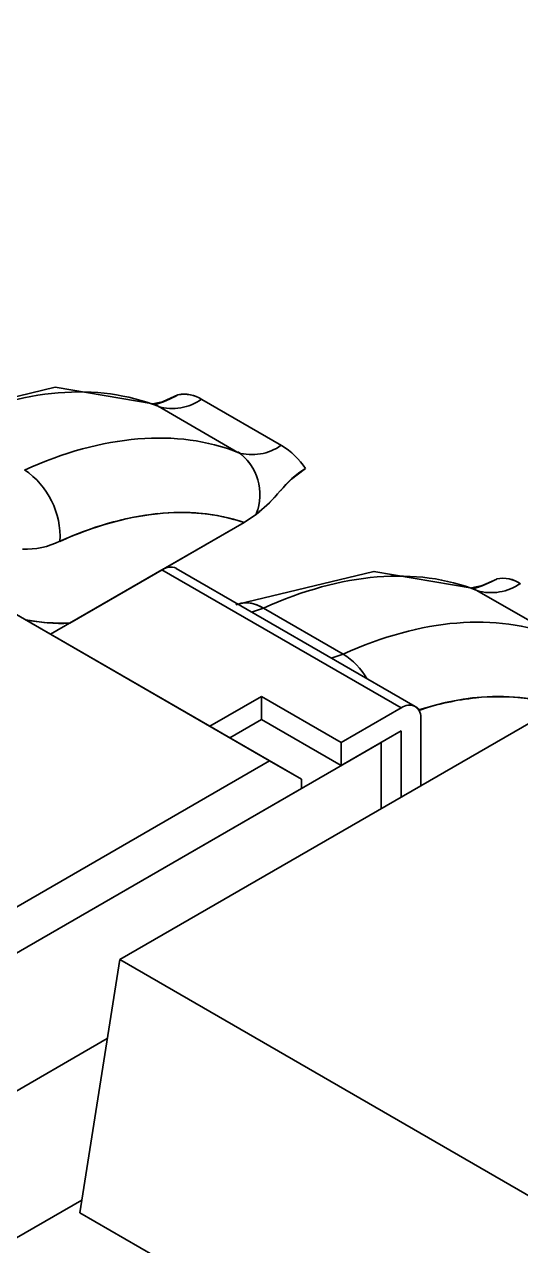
# Model space of a CAD drawing. Extents: x 146 to 1134, y 78 to 926.
# Drawn here: x 803.958 to 804.839, y 853.11 to 855.276 of the extents above; entities that cross this region are included whole.
import ezdxf

# ---------------------------------------------------------------- set-up
doc = ezdxf.new("R2010")
doc.units = 0

msp = doc.modelspace()

# ---------------------------------------------------------------- linework, layer by layer
at = {"color": 7, "lineweight": 35, "ltscale": 0.06532}
for p, q in [((804.3936, 853.9696), (802.1308, 855.276)), ((802.1308, 855.276), (804.3936, 853.9696))]:
    msp.add_line(p, q, dxfattribs=at)
at = {"color": 7, "lineweight": 35, "ltscale": 0.000889451}
for p, q in [((804.2309, 854.6187), (804.1984, 854.6043)), ((804.7966, 854.2921), (804.764, 854.2777))]:
    msp.add_line(p, q, dxfattribs=at)
at = {"color": 7, "lineweight": 35, "ltscale": 0.000498869}
msp.add_line((804.2059, 854.6071), (804.1863, 854.603), dxfattribs=at)
at = {"color": 7, "lineweight": 35, "ltscale": 0.000242274}
for p, q in [((804.1871, 854.6027), (804.1959, 854.5985)), ((804.1959, 854.5985), (804.1871, 854.6027)), ((804.7528, 854.2761), (804.7615, 854.2719)), ((804.7615, 854.2719), (804.7528, 854.2761))]:
    msp.add_line(p, q, dxfattribs=at)
at = {"color": 7, "lineweight": 35, "ltscale": 0.004083}
for p, q in [((804.3373, 854.5168), (804.1959, 854.5985)), ((804.3373, 854.5168), (804.1959, 854.5985)), ((804.903, 854.1902), (804.7615, 854.2719)), ((804.903, 854.1902), (804.7615, 854.2719)), ((804.5208, 854.0023), (804.3794, 854.0839)), ((804.3794, 854.0839), (804.5208, 854.0023)), ((804.5208, 853.9614), (804.3794, 854.0431)), ((804.5208, 853.9614), (804.3794, 854.0431))]:
    msp.add_line(p, q, dxfattribs=at)
at = {"color": 7, "lineweight": 35, "ltscale": 0.004082}
for p, q in [((804.2733, 854.6105), (804.4147, 854.5289)), ((804.4147, 854.5289), (804.2733, 854.6105)), ((804.3828, 854.2405), (804.5242, 854.1589)), ((804.3828, 854.2405), (804.5242, 854.1589)), ((804.4501, 853.937), (804.3087, 854.0186))]:
    msp.add_line(p, q, dxfattribs=at)
at = {"color": 7, "lineweight": 35, "ltscale": 0.000781251}
msp.add_line((804.4322, 854.4693), (804.4572, 854.4881), dxfattribs=at)
at = {"color": 7, "lineweight": 35, "ltscale": 0.000718911}
msp.add_line((804.4125, 854.4484), (804.4322, 854.4693), dxfattribs=at)
at = {"color": 7, "lineweight": 35, "ltscale": 0.00071491}
msp.add_line((804.3931, 854.4273), (804.4125, 854.4484), dxfattribs=at)
at = {"color": 7, "lineweight": 35, "ltscale": 0.000752322}
msp.add_line((804.3706, 854.4073), (804.3931, 854.4273), dxfattribs=at)
at = {"color": 7, "lineweight": 35, "ltscale": 0.000671626}
msp.add_line((804.3482, 854.3925), (804.3706, 854.4073), dxfattribs=at)
msp.add_line((804.3482, 854.3925), (804.3706, 854.4073), dxfattribs=at)
at = {"color": 7, "lineweight": 35, "ltscale": 0.008946}
msp.add_line((804.3482, 854.3925), (804.0383, 854.2136), dxfattribs=at)
at = {"color": 7, "lineweight": 35, "ltscale": 0.008928}
msp.add_line((804.0389, 854.2139), (804.3482, 854.3925), dxfattribs=at)
at = {"color": 7, "lineweight": 35, "ltscale": 0.007553}
msp.add_line((804.0046, 854.1942), (803.743, 854.3452), dxfattribs=at)
at = {"color": 7, "lineweight": 35, "ltscale": 0.005716}
for p, q in [((804.0046, 854.1942), (804.2026, 854.3085)), ((804.2026, 854.3085), (804.0046, 854.1942))]:
    msp.add_line(p, q, dxfattribs=at)
at = {"color": 7, "lineweight": 35, "ltscale": 0.012248}
msp.add_line((804.2026, 854.3085), (804.6269, 854.0635), dxfattribs=at)
msp.add_line((804.2026, 854.3085), (804.6269, 854.0635), dxfattribs=at)
at = {"color": 7, "lineweight": 35, "ltscale": 0.012247}
msp.add_line((804.2276, 854.3109), (804.6519, 854.066), dxfattribs=at)
at = {"color": 7, "lineweight": 35, "ltscale": 0.000497376}
msp.add_line((804.7715, 854.2805), (804.7521, 854.2764), dxfattribs=at)
at = {"color": 7, "lineweight": 35, "ltscale": 0.000555872}
msp.add_line((804.3616, 854.2335), (804.3828, 854.2405), dxfattribs=at)
msp.add_line((804.3616, 854.2335), (804.3828, 854.2405), dxfattribs=at)
at = {"color": 7, "lineweight": 35, "ltscale": 0.000328096}
msp.add_line((804.0389, 854.2139), (804.0258, 854.2137), dxfattribs=at)
at = {"color": 7, "lineweight": 35, "ltscale": 0.008165}
msp.add_line((804.2875, 854.0308), (804.0046, 854.1942), dxfattribs=at)
at = {"color": 7, "lineweight": 35, "ltscale": 0.000556352}
msp.add_line((804.5242, 854.1589), (804.5031, 854.1519), dxfattribs=at)
msp.add_line((804.5242, 854.1589), (804.5031, 854.1519), dxfattribs=at)
at = {"color": 7, "lineweight": 35, "ltscale": 0.024494}
for p, q in [((804.1277, 853.6169), (804.9762, 854.1068)), ((804.9762, 854.1068), (804.1277, 853.6169)), ((804.9055, 852.6779), (804.0569, 853.1678)), ((804.0569, 853.1678), (804.9055, 852.6779))]:
    msp.add_line(p, q, dxfattribs=at)
at = {"color": 7, "lineweight": 35, "ltscale": 0.002654}
for p, q in [((804.3794, 854.0839), (804.2875, 854.0308)), ((804.2875, 854.0308), (804.3794, 854.0839))]:
    msp.add_line(p, q, dxfattribs=at)
at = {"color": 7, "lineweight": 35, "ltscale": 0.001021}
for p, q in [((804.3794, 854.0839), (804.3794, 854.0431)), ((804.3794, 854.0431), (804.3794, 854.0839)), ((804.5208, 853.9614), (804.5208, 854.0023)), ((804.5208, 854.0023), (804.5208, 853.9614))]:
    msp.add_line(p, q, dxfattribs=at)
at = {"color": 7, "lineweight": 35, "ltscale": 0.003062}
for p, q in [((804.6269, 854.0635), (804.5208, 854.0023)), ((804.5208, 854.0023), (804.6269, 854.0635)), ((804.6269, 854.0226), (804.5208, 853.9614)), ((804.6269, 854.0226), (804.5208, 853.9614))]:
    msp.add_line(p, q, dxfattribs=at)
at = {"color": 7, "lineweight": 35, "ltscale": 0.000613215}
msp.add_line((804.3087, 854.0186), (804.2875, 854.0308), dxfattribs=at)
at = {"color": 7, "lineweight": 35, "ltscale": 0.001633}
for p, q in [((804.3794, 854.0431), (804.3228, 854.0104)), ((804.3794, 854.0431), (804.3228, 854.0104)), ((804.3936, 853.9696), (804.4501, 853.937)), ((804.3936, 853.9696), (804.4501, 853.937))]:
    msp.add_line(p, q, dxfattribs=at)
at = {"color": 7, "lineweight": 35, "ltscale": 0.002939}
for p, q in [((804.6622, 853.9255), (804.6622, 854.0431)), ((804.6622, 854.0431), (804.6622, 853.9255)), ((804.6269, 853.9051), (804.6269, 854.0226)), ((804.6269, 853.9051), (804.6269, 854.0226)), ((804.5916, 853.8847), (804.5916, 854.0023)), ((804.5916, 854.0023), (804.5916, 853.8847))]:
    msp.add_line(p, q, dxfattribs=at)
at = {"color": 7, "lineweight": 35, "ltscale": 0.026536}
msp.add_line((803.6723, 853.4716), (804.5916, 854.0023), dxfattribs=at)
msp.add_line((803.6723, 853.4716), (804.5916, 854.0023), dxfattribs=at)
at = {"color": 7, "lineweight": 35, "ltscale": 0.015105}
msp.add_line((803.8703, 853.6675), (804.3936, 853.9696), dxfattribs=at)
msp.add_line((803.8703, 853.6675), (804.3936, 853.9696), dxfattribs=at)
at = {"color": 7, "lineweight": 35, "ltscale": 0.018372}
msp.add_line((804.4501, 853.9206), (803.8137, 853.5532), dxfattribs=at)
msp.add_line((804.4501, 853.9206), (803.8137, 853.5532), dxfattribs=at)
at = {"color": 7, "lineweight": 35, "ltscale": 0.000408936}
for p, q in [((804.4501, 853.9206), (804.4501, 853.937)), ((804.4501, 853.937), (804.4501, 853.9206))]:
    msp.add_line(p, q, dxfattribs=at)
at = {"color": 7, "lineweight": 35, "ltscale": 0.011366}
for p, q in [((804.0569, 853.1678), (804.1277, 853.6169)), ((804.1277, 853.6169), (804.0569, 853.1678))]:
    msp.add_line(p, q, dxfattribs=at)
at = {"color": 7, "lineweight": 35, "ltscale": 0.024495}
for p, q in [((804.1277, 853.6169), (804.9762, 853.127)), ((804.9762, 853.127), (804.1277, 853.6169))]:
    msp.add_line(p, q, dxfattribs=at)
at = {"color": 7, "lineweight": 35, "ltscale": 0.012508}
for p, q in [((803.6723, 853.2266), (804.1056, 853.4767)), ((804.1056, 853.4767), (803.6723, 853.2266))]:
    msp.add_line(p, q, dxfattribs=at)
at = {"color": 7, "lineweight": 35, "ltscale": 0.006736}
msp.add_line((804.0605, 853.1902), (803.8271, 853.0555), dxfattribs=at)
msp.add_line((804.0605, 853.1902), (803.8271, 853.0555), dxfattribs=at)
at = {"color": 7, "lineweight": 35}
for points in [[(803.7717, 854.5742), (804.0129, 854.6323), (804.1871, 854.6027)], [(804.3373, 854.2476), (804.5786, 854.3057), (804.7528, 854.2761)]]:
    msp.add_lwpolyline(points, dxfattribs=at)
for centre, radius, start, end in [((804.1272, 854.8086), 0.2164, 286.592, 298.6489), ((804.2421, 854.5657), 0.0544, 55.1237, 101.9063), ((804.2418, 854.5642), 0.0558, 55.7786, 101.3004), ((804.2208, 854.6853), 0.0908, 253.9483, 305.0835), ((804.2208, 854.6853), 0.0908, 253.9465, 305.0822), ((804.3622, 854.6036), 0.0908, 253.9483, 305.0835), ((804.3622, 854.6036), 0.0908, 253.9465, 305.0822), ((804.345, 854.4146), 0.134, 33.2287, 58.601), ((804.3425, 854.412), 0.1376, 33.5667, 58.2797), ((804.2833, 854.442), 0.0931, 338.3195, 54.1513), ((804.2833, 854.4421), 0.0931, 338.2933, 54.1772), ((803.8776, 854.3666), 0.1442, 356.9649, 55.7585), ((803.8776, 854.3666), 0.1442, 356.9649, 55.7585), ((804.5477, 854.3427), 0.1714, 121.8888, 141.9689), ((804.1831, 854.6395), 0.2984, 308.9284, 320.2085), ((804.2595, 853.8512), 0.5607, 96.6757, 115.1107), ((804.2368, 854.0508), 0.3595, 71.9399, 96.7698), ((803.9596, 854.4854), 0.1406, 268.1736, 296.103), ((803.9593, 854.4868), 0.142, 268.3112, 295.9575), ((804.2177, 854.2892), 0.0242, 65.3655, 127.9016), ((804.2177, 854.2881), 0.0251, 66.5619, 126.5592), ((804.6929, 854.482), 0.2164, 286.592, 298.6489), ((804.8077, 854.2391), 0.0544, 55.1237, 101.9063), ((804.8075, 854.2376), 0.0558, 55.7786, 101.3004), ((804.7865, 854.3587), 0.0908, 253.9483, 305.0835), ((804.7865, 854.3587), 0.0908, 253.9465, 305.0822), ((804.3524, 854.1962), 0.0534, 55.6108, 110.3037), ((804.3521, 854.1945), 0.0552, 56.2777, 105.2944), ((804.0256, 854.5512), 0.3378, 258.8392, 272.1672), ((804.0239, 854.5554), 0.3416, 259.2816, 270.3323), ((804.4594, 854.0547), 0.1228, 29.5946, 58.0697), ((804.4594, 854.0547), 0.1228, 29.5946, 58.0697), ((804.8144, 853.5754), 0.5089, 96.1269, 107.8607), ((804.7974, 853.6742), 0.4092, 73.4373, 109.8364), ((804.8025, 853.7242), 0.3595, 71.9399, 96.7698), ((804.6419, 854.0442), 0.0242, 65.3655, 127.9016), ((804.6414, 854.0477), 0.0208, 347.536, 132.464), ((804.638, 854.0464), 0.0242, 352.0984, 54.6345)]:
    msp.add_arc(centre, radius, start, end, dxfattribs=at)
for centre, major_axis, start_param in [((803.7402, 853.7111), (-0.5, -0.866), 3.226716), ((803.7402, 853.7111), (-0.5, -0.866), 3.226716), ((803.8816, 853.6294), (-0.5, -0.866), 3.226716), ((803.8816, 853.6294), (-0.5, -0.866), 3.226716), ((803.9523, 853.5886), (-0.45, -0.7794), 3.255595), ((804.3058, 853.3845), (-0.5, -0.866), 3.226716), ((804.3058, 853.3845), (-0.5, -0.866), 3.226716), ((804.4473, 853.3028), (-0.5, -0.866), 3.226716), ((804.4473, 853.3028), (-0.5, -0.866), 3.226716)]:
    msp.add_ellipse(centre, major_axis=major_axis, ratio=0.57735, start_param=start_param, end_param=3.818013, dxfattribs=at)

doc.saveas('drawing.dxf')
